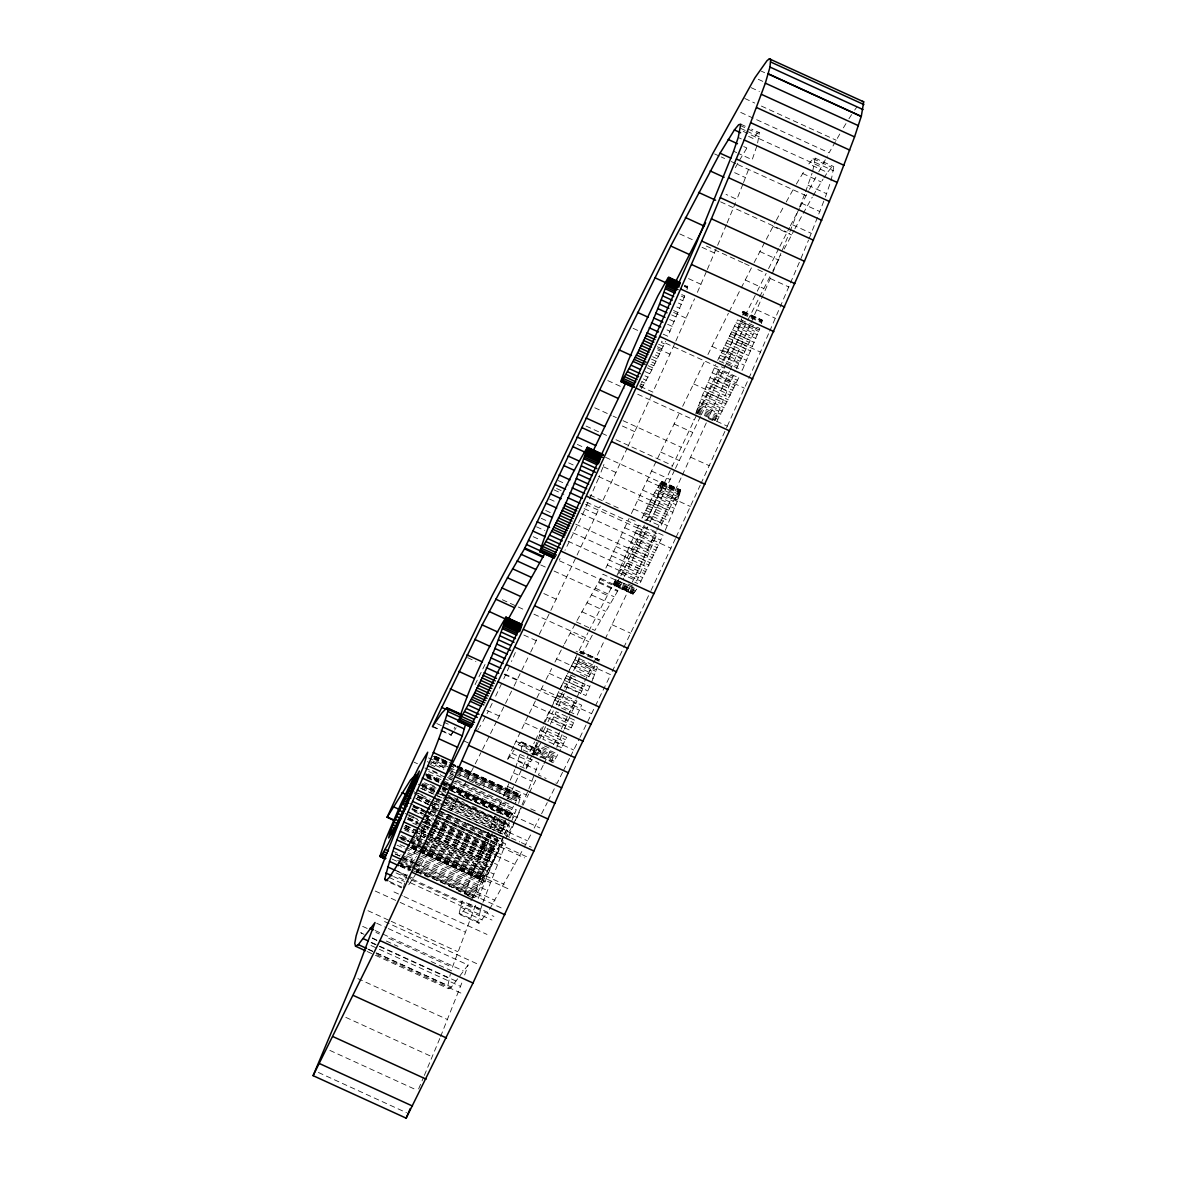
<?xml version="1.0" encoding="UTF-8"?>
<svg xmlns="http://www.w3.org/2000/svg" width="1177" height="1177" viewBox="0 0 1177 1177"><rect width="100%" height="100%" fill="white"/><g stroke="black" fill="none" stroke-linecap="round" stroke-linejoin="round"><path stroke-width="0.75" stroke-dasharray="5 3.75" d="M757.635 142.961L759.356 132.663L751.603 129.132M812.66 171.504L815.175 158.159L813.072 158.748L808.834 163.912L827.446 172.416L831.668 167.252L833.787 166.663L831.271 179.993L825.415 196.986M515.482 767.919L521.543 749.219L521.911 742.04L519.734 742.952L516.232 747.071M521.911 742.04L540.508 750.543L540.155 757.708M503.844 836.391L489.382 867.434L481.673 880.47L486.057 867.258L498.857 838.362L432.386 808.011M532.74 754.707L536.741 742.378M614.232 585.69L617.999 580.791L636.595 589.294L632.843 594.179L614.232 585.69L615.968 578.422M615.556 579.628L634.168 588.132L632.843 594.179M403.358 887.811L410.185 863.55L430.561 811.365M459.192 913.308L462.031 900.861L480.643 909.365L477.803 921.797L478.98 923.239L487.69 912.322L469.079 903.833L460.369 914.735L459.192 913.308L477.803 921.797M388.336 928.579L468.093 964.993L451.38 987.135L448.569 988.695L447.819 985.767L450.335 974.07M442.361 786.824L511.23 818.103L512.422 813.484L445.818 783.014M518.689 803.361L520.749 794.696L515.085 803.229M580.438 653.309L580.423 651.219L599.27 660.253M686.985 289.66L687.677 286.011L685.485 288.1M647.35 520.263L658.679 492.913L661.857 481.261L654.603 492.692L640.979 520.131M665.27 530.356L677.29 501.402L680.468 489.75L673.215 501.181L660.783 526.104L642.171 517.615M742.819 315.156L743.275 311.316L741.304 313.597L761.666 322.778M761.431 323.646L762.122 320.012L759.915 322.086M432.724 809.011L497.518 838.612L481.658 874.467L473.125 897.713L458.177 890.886M551.586 761.99L554.161 754.045L535.55 745.556M695.813 413.613L702.492 395.178L715.793 364.487M640.17 387.38L641.156 384.188M714.895 420.38L735.154 371.314M528.856 788.914L538.801 762.946L520.19 754.457M480.643 909.365L482.423 903.862M756.84 146.007L752.191 159.734L738.244 153.363M805.583 191.733L812.086 173.21M475.493 905.201L452.365 967.347L385.909 936.995M440.61 1036.51L462.414 981.515M464.68 974.909L468.093 964.993M464.371 893.784L496.091 813.557M482.967 902.288L505.624 843.835L487.013 835.332M591.516 682.322L593.12 678.379L574.508 669.875L579.261 657.252M741.201 319.967L759.812 328.471L742.275 370.269L723.664 361.766L741.657 318.658M641.568 382.981L642.068 381.583M603.404 465.915L603.963 464.415M663.195 334.15L667.845 336.269L685.382 294.471M593.12 678.379L597.416 667.065L577.716 657.943M743.511 182.626L749.146 167.855M789.929 231.56L804.98 193.352M809.232 238.387L824.797 198.604M616.969 575.612L638.625 525.177L657.222 533.681L636.786 580.938L618.175 572.434M602.859 467.416L599.049 477.053M478.23 898.448L503.697 836.038M504.359 834.361L508.332 824.283L448.511 796.961M742.834 184.303L736.876 199.34L726.018 194.382M432.003 800.036L505.11 833.434L509.406 823.003L494.458 816.161M511.495 821.502L516.291 809.702L453.16 780.866M503.432 796.27L514.82 769.567M538.124 738.862L543.141 726.665L566.608 737.39L559.649 751.132M556.721 747.366L563.68 730.652M727.165 222.894L735.493 202.709M782.308 250.068L789.237 233.252M800.919 258.572L808.54 240.064M424.338 1075.41L439.918 1038.202M598.505 478.362L581.791 516.306L564.989 550.292M563.062 696.681L581.673 705.185L577.142 715.189L558.531 706.686L572.905 673.818M508.979 835.744L514.702 822.061M567.314 687.044L585.911 695.548L590.942 683.719M515.335 652.529L511.48 661.548M707.333 269.474L726.474 224.572M501.373 801.11L496.723 812.071L499.828 813.484M515.335 820.56L520.646 808.04M418.629 1088.931L423.632 1077.102M751.103 322.675L771.7 275.153M772.406 273.476L780.895 253.408M769.699 331.178L799.507 261.912M522.044 804.774L528.193 790.429M697.387 292.352L706.627 271.107M465.68 817.073L505.551 835.287L509.626 825.93L444.818 796.329M545.069 722.163L550.689 709.348M564.357 729.093L570.036 716.204M675.833 341.08L694.562 298.796M730.211 369.858L750.396 324.293M748.807 378.347L768.993 332.782M509.406 666.3L502.697 681.189M640.45 386.483L652.852 392.147L675.112 342.713M700.948 483.644L727.298 426.148L708.686 417.644L729.475 371.491M727.298 426.148L748.086 379.994M620.809 575.788L644.481 526.737L663.092 535.241L639.42 584.292L634.771 582.159M430.296 837.009L480.142 859.769L505.551 803.95L447.392 777.394M551.424 707.715L558.369 692.591L576.98 701.095L572.302 711.202L553.69 702.698M416.643 870.98L474.802 897.536L487.219 874.643L503.388 840.172L438.594 810.57M628.018 446.377L652.102 393.795M682.336 475.14L706.435 422.587M717.705 360.294L737.611 319.85L756.222 328.339L757.62 325.838M736.316 368.784L756.222 328.339M501.534 683.719L494.443 698.726M641.48 388.675L651.823 369.946L665.549 341.301M603.242 499.784L627.267 448.01M698.27 412.73L720.206 369.328L738.818 377.832M656.825 530.091L681.586 476.773M716.881 421.219L739.98 375.301M676.172 536.992L700.197 485.277M605.861 568.108L629.136 518.351M507.831 799.036L514.702 784.309M515.467 782.676L522.323 767.948M523.088 766.315L528.429 754.869M576.289 621.897L594.9 630.401L617.528 591.31L623.751 578.142M624.472 576.612L647.747 526.84M441.713 730.961L451.012 735.213L454.793 727.121M550.836 610.377L600.241 506.198M513.658 746.159L506.846 760.71L514.158 749.999M514.408 744.541L528.576 714.895M526.207 767.581L531.504 756.267M532.254 754.648L538.934 740.568M632.358 582.071L656.075 531.695M650.969 590.574L675.421 538.595M551.439 721.81L556.191 711.747L574.803 720.25L570.051 730.314L551.439 721.81L550.277 724.223M618.749 573.876L644.319 525.104M631.358 513.628L656.075 461.531M696.578 415.143L646.335 520.808L641.347 518.527M499.887 833.566L505.727 821.428M649.969 522.132L674.686 470.035M605.125 639.067L630.798 585.352M623.736 647.571L649.41 593.855M657.59 458.368L679.541 412.73M577.083 620.456L603.007 574.258L621.618 582.762M529.988 751.603L534.652 741.834M535.432 740.215L542.435 725.562M543.215 723.929L550.218 709.275M553.337 702.772L558.884 691.37M539.669 739.038L547.187 723.399M675.436 468.446L700.492 416.423M560.752 687.559L567.549 673.582M566.475 675.76L585.087 684.264L580.541 693.577L561.929 685.088M530.68 652.087L538.536 635.918M539.301 634.315L550.056 611.981M593.591 663.004L604.345 640.671M612.202 671.508L622.957 649.16M697.358 413.51L719.5 367.768L661.342 341.212M475.067 684.631L485.557 663.357M529.356 713.306L536.182 699.359M682.66 406.315L704.743 361.045M547.967 721.81L553.308 710.864M701.257 414.804L747.027 321.762M501.888 832.021L506.493 822.826L441.699 793.224M514.099 686.029L529.885 653.706M568.359 714.674L576.215 698.697M576.995 697.078L592.046 666.197M579.967 737.39L610.657 674.701L578.348 659.87M492.177 703.405L487.028 713.674M707.936 354.527L728.416 313.259M722.707 361.221L742.761 320.365M561.458 747.66L542.847 739.171L549.1 726.636M497.694 719.206L504.742 704.964M505.522 703.39L513.319 687.603M536.933 697.858L545.275 681.115M559.693 689.751L587.941 632.785M556.28 704.861L563.886 689.604M553.528 744.703L567.579 716.263M570.536 756.384L579.187 738.965M745.173 315.48L756.473 292.808M757.282 291.19L766.153 273.388M482.555 749.455L489.735 735.125M490.529 733.536L496.9 720.795M543.171 765.388L538.389 774.952L546.143 778.483M543.965 763.799L550.336 751.073M562.577 772.303L557.001 783.441L553.896 782.028M563.371 770.714L569.742 757.973M729.196 311.684L740.392 289.498M741.201 287.924L753.324 264.163M546.054 679.556L551.66 668.536M747.807 320.188L771.935 272.667M564.666 688.059L572.743 672.214M507.875 817.073L513.51 806.127M768.566 268.636L779.012 248.053M779.821 246.464L789.532 227.455M467.137 779.792L474.449 765.418M475.258 763.814L480.937 752.647M522.956 805.289L528.65 794.107M529.459 792.518L535.947 779.733M541.567 813.793L547.261 802.611M548.07 801.007L554.558 788.237M754.133 262.589L775.481 221.806M554.955 662.121L563.606 645.482M772.745 271.078L780.91 255.306M573.567 670.61L579.878 658.458M588.78 631.166L616.159 578.628M569.565 669.581L576.171 657.237M588.809 676.863L594.782 665.741M451.453 809.997L458.883 795.711M459.707 794.122L466.313 781.381M505.61 838.642L512.245 825.974M513.069 824.386L521.308 808.467M524.221 847.131L530.856 834.478M534.152 828.108L539.095 818.559M790.356 225.866L799.418 208.388M800.242 206.799L808.57 190.909M784.191 249.024L794.092 230.295M416.908 872.348L450.614 811.571M470.903 900.832L504.771 840.216M489.514 909.335L523.382 848.705M564.43 643.951L575.406 623.501M592.281 635.212L582.218 653.985L576.009 651.161M485.218 717.131L482.07 722.943M809.408 189.32L817.897 173.416M818.751 171.827L827.372 155.967M533.711 755.046L541.037 742.628M776.305 220.261L784.588 204.901M794.916 228.765L802.361 214.935M532.975 753.501L553.072 762.549L558.001 754.222L539.39 745.732M735.36 167.59L738.67 161.69M786.236 201.958L793.666 188.658M803.2 213.405L812.277 197.162M839.775 134.031L829.108 152.789L739.391 111.815M508.626 818.854L512.422 813.484M617.999 580.791L619.323 578.495M480.142 859.769L495.09 835.126M739.568 160.16L748.572 145.242M796.299 184.142L804.391 170.739M813.101 195.691L823.003 179.228M843.379 127.866L846.145 123.305M479.598 727.106L480.746 725.238M408.772 884.736L415.996 873.849M451.012 735.213L453.851 731.344M526.031 768.964L532.033 759.592M454.616 730.152L456.117 727.798M848.926 118.789L852.707 112.889M823.9 177.874L827.446 172.416M497.886 830.947L505.61 820.443M854.708 110.049L856.709 107.21M559.296 559.605L560.061 558.619M477.877 729.549L478.642 728.548M759.356 132.663L757.238 133.251L753.015 138.415L745.262 134.869M597.931 660.768L599.27 659.9L580.658 652.102M536.727 753.177L540.508 750.543M761.328 71.164L764.653 72.68M758.253 79.286L763.24 81.566M751.088 87.642L759.386 91.438M744.791 98.485L754.751 103.046M761.401 106.077L836.17 140.225M740.745 124.174L745.394 126.292M815.175 158.159L833.787 166.663M740.186 125.468L746.38 128.293M747.939 128.999L757.238 133.251M813.072 158.748L831.668 167.252M740.642 128.367L745.291 130.485M746.851 131.191L759.253 136.856M815.072 162.352L833.684 170.856M743.202 131.383L821.296 167.06M738.229 137.503L741.333 138.915M743.687 146.551L746.792 147.964M802.611 173.46L821.222 181.964M733.58 151.23L736.684 152.642M808.025 185.23L826.637 193.734M714.63 153.952L719.618 156.217M721.28 156.982L724.605 158.498M731.255 161.529L736.228 163.809M737.891 164.574L806.024 195.676M734.639 172.666L745.497 177.624M801.316 203.121L819.928 211.61M792.695 224.836L811.306 233.34M720.589 201.855L787.045 232.207M772.995 226.411L791.606 234.914M759.827 251.51L778.438 259.999M679.762 233.929L693.047 239.99M706.347 246.067L742.893 262.765M744.555 263.516L749.543 265.796M757.841 269.592L764.491 272.623M702.051 247.332L714.454 252.996M770.273 278.493L788.884 286.997M745.188 279.994L763.799 288.497M688.53 278.625L700.933 284.29M756.767 309.786L775.363 318.29M743.275 311.316L762.122 320.012M743.511 311.861L762.122 320.35M742.834 311.611L761.431 320.1M684.587 285.29L687.692 286.702M743.511 312.199L762.122 320.703M684.47 285.893L687.574 287.306M742.172 312.376L762.005 321.306M684.352 286.497L687.456 287.924M743.29 313.42L761.902 321.909M681.718 294.559L684.823 295.971M740.657 321.468L759.268 329.972M681.174 296.06L684.278 297.472M740.098 322.969L758.709 331.473M736.037 322.748L754.634 331.252M679.894 299.399L682.984 300.812M738.818 326.309L757.429 334.812M734.301 326.029L752.912 334.533M678.438 303.063L681.542 304.475M737.361 329.972L755.972 338.476M732.418 329.692L751.029 338.182M731.403 331.693L750.014 340.182M676.834 307.006L679.938 308.433M735.757 333.93L754.369 342.419M730.402 333.694L748.999 342.198M729.313 335.872L747.925 344.361M673.538 310.507L678.187 312.626M734.007 338.123L752.618 346.626M673.656 312.464L686.073 318.128M741.893 343.625L760.504 352.129M728.239 338.034L746.851 346.538M671.655 314.921L676.319 317.04M732.138 342.536L750.749 351.04M727.106 340.374L745.718 348.878M725.974 342.713L744.585 351.217M669.684 319.526L674.333 321.659M730.152 347.156L748.763 355.645M724.782 345.185L743.393 353.688M723.59 347.671L742.201 356.16M667.594 324.293L672.244 326.412M728.077 351.908L746.689 360.412M722.413 350.187L741.01 358.691M711.938 346.376L730.549 354.865M721.221 352.703L739.833 361.207M666.976 329.884L670.081 331.296M725.915 356.793L744.511 365.297M720.044 355.233L738.656 363.737M718.867 357.764L737.479 366.268M719.25 361.001L734.757 368.077M721.369 366.797L724.473 368.224M633.094 328.309L641.406 332.105M661.283 342.419L664.372 343.831M714.277 367.827L732.888 376.316M658.561 344.243L663.21 346.362M719.029 371.858L737.641 380.362M657.369 346.759L662.018 348.892M717.852 374.389L736.464 382.893M712.07 372.756L730.682 381.26M657.59 348.524L669.993 354.189M725.826 379.685L744.438 388.189M657.737 349.996L660.841 351.423M716.661 376.92L735.272 385.409M656.545 352.511L659.65 353.924M715.469 379.421L734.08 387.924M709.952 377.582L728.548 386.085M655.354 355.013L658.458 356.425M714.277 381.922L732.888 390.426M652.632 356.719L657.296 358.838M713.115 384.335L731.726 392.838M707.907 382.275L726.518 390.764M651.47 359.132L656.119 361.265M711.953 386.762L730.564 395.251M651.911 362.104L655.015 363.516M705.979 386.792L729.46 397.517M650.807 364.355L653.912 365.767M693.547 383.864L728.342 399.768M704.17 391.102L722.781 399.591M648.218 365.738L652.867 367.857M708.686 393.353L727.298 401.857M647.173 367.827L651.823 369.946M707.657 395.443L726.253 403.946M702.492 395.178L721.104 403.682M645.217 371.652L649.866 373.786M705.7 399.283L724.311 407.786M700.962 398.988L719.574 407.477M644.967 375.846L648.056 377.258M703.89 402.755L722.501 411.244M699.594 402.49L718.205 410.994M643.304 378.935L646.408 380.348M702.228 405.844L720.839 414.348M698.402 405.668L716.999 414.172M641.803 381.642L644.908 383.055M697.887 407.08L719.353 417.055M697.387 408.478L715.999 416.982M640.479 383.937L643.584 385.35M696.99 409.684L718.029 419.35M696.578 410.891L715.189 419.395M639.346 385.821L642.436 387.233M696.284 411.891L715.322 420.513M695.99 412.877L700.639 415.01M708.392 418.541L713.056 420.675M607.803 380.583L624.413 388.175M637.713 394.251L694.209 420.042M674.097 423.955L692.709 432.459M594.782 407.772L611.393 415.363M613.055 416.114L616.38 417.629M623.03 420.675L681.174 447.231M622.398 426.03L634.8 431.694M690.634 457.191L709.245 465.695M660.606 452.027L679.217 460.531M586.058 426.059L607.656 435.931M615.968 439.727L672.464 465.518M651.543 471.035L670.154 479.525M661.857 481.261L680.703 489.941M661.4 481.555L680.703 490.294M662.092 482.143L680.703 490.647M661.974 482.747L680.586 491.25M660.738 482.305L679.35 490.809M577.348 444.435L583.983 447.466M605.581 457.338L663.74 483.894M661.871 483.35L680.468 491.854M661.636 484.218L680.232 492.722M659.885 483.526L678.496 492.03M661.4 485.086L679.997 493.59M658.826 485.189L679.659 494.693M647.026 480.525L665.638 489.029M660.694 487.293L679.306 495.797M657.59 487.278L678.849 497.106M659.782 489.912L678.393 498.415M656.192 489.794L674.789 498.283M659.238 491.412L677.834 499.916M603.566 466.828L615.968 472.492M671.802 497.989L690.399 506.493M658.679 492.913L677.29 501.402M654.603 492.692L673.215 501.181M657.399 496.253L676.01 504.756M642.524 490L661.136 498.504M652.882 495.973L671.478 504.477M655.942 499.916L674.553 508.42M650.999 499.622L669.61 508.126M568.623 462.87L573.611 465.15M598.534 476.523L655.03 502.329M649.984 501.637L668.595 510.127M654.338 503.874L672.95 512.363M648.968 503.638L667.58 512.127M638.037 499.475L656.648 507.964M647.894 505.801L671.199 516.571M646.82 507.978L665.432 516.482M645.687 510.318L669.33 520.984M644.555 512.657L663.151 521.161M633.579 508.92L652.19 517.424M648.733 517.086L667.344 525.589M643.363 515.129L661.974 523.633M558.266 480.584L568.241 485.145M589.839 495.002L621.412 509.42M630.695 519.057L636.889 521.882M556.574 488.499L561.561 490.78M586.484 502.167L642.98 527.958M637.448 527.708L656.045 536.197M553.926 489.838L563.901 494.399M585.499 504.256L641.995 530.062M642.245 531.71L660.856 540.214M636.286 530.224L654.898 538.728M584.086 508.567L596.504 514.231M652.323 539.728L670.934 548.217M624.722 527.752L643.319 536.241M635.124 532.754L653.735 541.258M639.95 536.741L658.561 545.245M638.787 539.272L657.399 547.776M549.6 499.092L556.235 502.138M581.158 513.51L637.654 539.316M632.858 537.757L651.47 546.26M637.61 541.803L656.222 550.306M636.433 544.333L655.045 552.822M620.323 537.124L638.934 545.613M630.651 542.7L649.263 551.189M635.242 546.849L653.853 555.353M634.05 549.365L652.661 557.854M628.518 547.526L647.129 556.015M545.716 510.48L552.366 513.525M575.627 524.148L632.123 549.939M632.858 551.866L651.47 560.37M615.954 546.466L634.565 554.955M631.696 554.279L650.307 562.783M626.488 552.204L645.099 560.708M630.534 556.692L649.145 565.195M541.258 518.321L547.908 521.352M572.831 532.74L627.665 557.78M624.56 556.721L648.027 567.446M628.312 561.208L646.923 569.712M611.599 555.765L641.362 569.536M627.267 563.297L645.879 571.801M626.223 565.387L644.834 573.89M621.073 565.122L639.685 573.611M536.521 526.825L544.833 530.606M568.094 541.243L622.927 566.284M624.281 569.227L642.892 577.716M619.543 568.932L638.155 577.421M607.288 565.034L625.899 573.537M622.471 572.699L641.082 581.188M533.181 536.697L539.816 539.728M628.371 584.086L633.02 586.22M615.159 580.835L633.77 589.339M616.851 582.674L635.462 591.163M614.865 581.835L633.476 590.324M614.571 582.821L633.182 591.325M615.895 584.116L634.506 592.605M614.394 583.557L633.005 592.06M614.217 584.292L632.829 592.796M600.961 578.54L633.741 593.605M614.159 584.763L632.77 593.267M614.114 585.249L633.182 594.135M559.502 560.811L612.673 585.087M599.299 582.012L617.91 590.516M598.916 582.806L617.528 591.31M595.533 588.265L614.144 596.768M540.743 564.96L545.731 567.24M554.043 571.036L607.214 595.327M591.545 594.929L610.157 603.433M586.999 602.771L605.611 611.275M543.803 593.546L556.221 599.211M612.04 624.707L630.651 633.211M581.894 611.76L600.505 620.264M502.344 599.74L525.604 610.363M533.917 614.159L585.425 637.684M570.183 633.152L588.794 641.642M580.423 651.219L599.034 659.708M580.658 651.411L599.27 659.9M579.319 652.264L599.167 661.209M523.824 635.036L536.226 640.7M574.759 659.738L593.37 668.242M577.804 661.371L596.415 669.86M577.245 662.872L595.856 671.361M573.184 662.651L591.796 671.14M575.965 666.211L594.576 674.715M556.603 658.899L575.215 667.403M571.448 665.932L590.06 674.421M580.423 674.539L585.072 676.657M570.654 675.01L575.303 677.128M571.169 678.026L589.765 686.515M565.401 677.937L583.998 686.441M569.285 682.439L587.897 690.943M549.188 673.362L582.865 688.766M563.121 682.601L581.732 691.105M557.192 695.121L575.803 703.625M541.376 688.854L559.987 697.358M504.801 674.038L517.218 679.703M573.037 705.2L591.648 713.703M556.015 697.652L574.626 706.156M467.607 657.663L475.92 661.459M504.168 674.362L555.662 697.887M560.826 701.654L579.437 710.158M554.853 700.183L573.464 708.672M555 714.277L573.611 722.781M533.21 705.361L567.829 721.148M553.823 716.808L572.434 725.297M552.631 719.309L571.242 727.813M547.099 717.47L565.71 725.974M546.893 731.152L565.504 739.656M524.721 722.855L543.333 731.344M541.332 730.991L564.46 741.745M544.804 735.331L563.415 743.835M486.881 710.349L499.283 716.028M555.117 741.525L573.729 750.014M539.654 735.066L558.251 743.555M544.495 745.924L549.159 748.042M535.049 746.954L556.5 756.929M521.014 742.025L539.625 750.514M534.549 748.366L553.161 756.87M522.338 743.158L540.949 751.647M515.923 741.304L555.176 759.224M522.235 745.497L552.351 759.283M518.115 744.673L554.029 761.107M533.152 752.765L551.763 761.254M523.103 749.926L533.946 754.884M443.714 722.134L448.363 724.252M511.951 753.295L530.562 761.799M436.799 723.546L441.449 725.679M509.685 756.84L528.296 765.33M518.115 761.357L536.727 769.846M432.974 726.474L439.183 729.299M440.728 730.02L451.585 734.978M519.822 766.139L524.471 768.257M432.4 726.709L440.154 730.255M463.959 740.951L468.608 743.07M513.51 772.848L532.122 781.351M507.625 786.457L526.237 794.961M457.853 766.065L520.984 794.887M441.243 758.812L449.54 762.608M451.203 763.373L456.19 765.653M457.853 766.404L520.984 795.24M435.564 756.296L440.551 758.562M457.162 766.153L520.308 794.99M434.593 756.134L449.555 762.961M451.203 763.711L456.19 765.992M457.853 766.757L520.999 795.593M434.475 756.737L449.437 763.564M451.1 764.329L456.073 766.595M457.735 767.36L520.881 796.196M433.239 756.296L448.202 763.123M454.852 766.168L519.645 795.755M434.372 757.341L447.657 763.417M457.632 767.963L520.764 796.8M434.122 758.209L447.422 764.285M449.084 765.035L455.734 768.066M520.528 797.668L457.397 768.831L518.777 796.976M434.048 758.282L447.334 764.344M448.996 765.109L455.646 768.14M433.886 759.077L447.186 765.153M457.147 769.699L520.293 798.536M428.56 757.9L447.951 766.771M449.614 767.522L454.587 769.802M456.249 770.567L519.94 799.639M433.195 761.284L446.48 767.345M448.143 768.11L454.793 771.141M456.455 771.906L519.587 800.743M431.753 762.034L445.053 768.095M451.688 771.126L516.497 800.728M431.076 761.828L446.024 768.655M447.687 769.42L454.337 772.45M455.999 773.215L519.131 802.052M427.295 761.622L443.92 769.214M448.525 771.288L453.881 773.76M455.543 774.525L460.531 776.791M468.843 780.586L473.816 782.867M475.479 783.632L483.791 787.413M507.052 798.05L512.039 800.316M530.709 808.834L535.373 810.953M430.341 764.535L435.328 766.801M450.291 773.642L453.616 775.157M450.011 773.745L453.336 775.26M449.452 775.246L452.777 776.761M448.717 776.54L511.848 805.377M414.157 762.21L417.482 763.726M432.445 770.552L440.742 774.348M424.912 767.963L451.497 780.101M428.708 771.479L441.993 777.541M443.655 778.306L450.305 781.337M451.968 782.102L511.774 809.408M428.443 773.907L448.378 783.014M450.041 783.764L514.835 813.366M425.868 773.907L439.168 779.968M426.015 774.025L439.315 780.322M445.965 783.132L512.422 813.704M426.03 774.466L440.536 780.925M442.199 781.675L512.422 813.925M426.824 775.128L440.11 781.19M441.772 781.955L448.422 784.985M450.085 785.75L509.891 813.072M425.956 774.863L440.11 781.41M441.772 782.161L512.348 814.322M425.883 775.246L439.168 781.322M445.818 784.353L512.275 814.705M426.265 776.129L447.863 785.986M449.526 786.751L539.846 827.887M427.236 777.129L438.859 782.44M440.522 783.205L447.172 786.236M448.834 787.001L511.966 815.838M426.839 777.85L431.988 780.116M443.626 785.442L447.407 787.001M448.437 787.707L513.231 817.309M448.378 788.428L511.524 817.265M443.067 786.883L507.875 816.485M443.082 787.487L448.054 789.752M459.692 795.063L494.575 810.997M442.817 787.825L447.804 790.105M462.752 796.932L471.065 800.728M442.169 788.502L445.48 790.017M442.464 788.781L445.789 790.297M430.076 784.323L435.063 786.604M442.111 789.738L445.436 791.268M424.529 782.779L436.167 788.09M442.817 791.121L446.142 792.636M422.646 783.485L436.299 789.605M437.594 790.311L444.612 793.401M445.906 794.107L464.179 802.449M472.492 806.245L477.479 808.525M421.763 784.117L435.049 790.194M421.925 784.824L435.225 790.9M441.861 793.931L446.848 796.211M422.057 785.427L435.343 791.503M441.993 794.534L446.98 796.814M448.643 797.579L503.476 822.62M422.072 785.883L433.71 791.194M440.36 794.225L443.67 795.755M445.333 796.505L508.479 825.342M418.232 784.191L434.799 791.886M436.461 792.651L443.111 795.681M422.219 787.222L433.857 792.533M443.817 797.079L505.301 825.165M421.572 788.502L507.449 827.887M420.38 788.149L433.666 794.225M435.328 794.975L503.447 826.092M447.51 801.92L504.006 827.725M437.859 798.653L441.169 800.169M442.832 800.934L507.64 830.535M436.535 798.712L506.316 830.579M491.706 824.003L510.318 832.507M434.504 798.359L440.713 801.184M442.258 801.89L453.116 806.848M508.95 832.345L527.546 840.849M436.167 800.154L439.492 801.669M446.127 804.715L502.623 830.506M417.997 793.107L422.984 795.387M436.284 801.449L439.595 802.964M441.257 803.729L501.078 831.05M413.73 791.694L430.444 799.389M414.172 793.548L429.119 800.389M435.77 803.42L439.095 804.936M440.757 805.701L454.042 811.762M418.085 795.578L429.708 800.89M431.37 801.655L438.021 804.685M446.598 808.481L458.221 813.807M459.883 814.558L483.144 825.18M484.806 825.945L496.444 831.256M498.106 832.007L509.729 837.318M511.392 838.083L519.704 841.879M521.367 842.629L531.327 847.19M418.468 796.388L438.418 805.495M417.438 796.932L429.075 802.243M430.723 803.008L439.036 806.804M417.305 797.182L428.943 802.508M430.605 803.258L438.918 807.054M415.628 798.138L428.914 804.215M430.576 804.965L438.889 808.761M416.54 798.8L428.178 804.112M429.84 804.862L438.138 808.658M416.996 799.463L438.594 809.32M432.709 807.584L437.697 809.864M439.359 810.629L460.957 820.487M467.607 823.532L502.491 839.466M431.944 807.54L436.932 809.82M431.621 809.629L436.608 811.909M438.271 812.66L498.092 839.981M431.326 810.732L436.299 812.998M437.962 813.763L501.108 842.6M430.87 811.247L497.327 841.599M409.773 803.405L424.72 810.232M426.383 810.997L527.016 856.915M413.495 805.289L425.132 810.6M426.795 811.35L435.093 815.146M436.755 815.911L496.576 843.232M414.069 806.319L427.369 812.395M429.031 813.145L437.329 816.941M438.992 817.706L488.838 840.466M413.274 806.319L423.735 811.041M425.397 811.792L433.71 815.587M434.872 816.191L499.666 845.777M412.759 806.892L524.589 857.901M412.024 808.511L423.646 813.822M425.309 814.587L433.622 818.383M435.284 819.133L495.09 846.454M412.612 809.011L422.587 813.557M424.235 814.322L432.547 818.118M439.198 821.149L494.031 846.189M411.803 809.541L421.778 814.101M423.44 814.852L431.738 818.648M433.401 819.413L498.209 849M414.113 811.483L422.425 815.264M424.088 816.029L432.4 819.825M434.063 820.59L498.857 850.177M426 818L432.65 821.031M434.313 821.796L497.459 850.633M426.309 818.515L497.753 851.133M427.177 819.31L432.165 821.59M433.827 822.34L493.634 849.662M424.573 819.324L497.68 852.707M482.629 846.028L501.24 854.531M425.294 820.84L430.282 823.12M431.944 823.885L491.751 851.192M425.015 821.178L486.484 849.25M424.5 821.237L431.15 824.268M432.812 825.033L495.944 853.869M409.155 814.881L414.142 817.162M425.765 822.473L430.753 824.753M432.415 825.504L492.221 852.825M405.138 813.498L420.086 820.325M421.749 821.09L496.517 855.238M421.999 821.929L429.752 825.474M435.961 828.314L440.61 830.432M496.444 855.929L515.04 864.433M408.787 816.029L418.762 820.575M425.397 823.606L430.385 825.886M432.047 826.651L495.193 855.488M408.022 817.647L417.982 822.208M419.645 822.958L429.62 827.519M431.282 828.27L494.414 857.106M408.934 818.295L417.247 822.09M423.882 825.136L428.869 827.402M430.532 828.167L495.326 857.768M407.786 817.986L417.747 822.546M424.397 825.577L429.384 827.858M431.047 828.608L490.853 855.929M408.139 818.942L428.075 828.049M434.725 831.094L489.558 856.135M407.242 819.266L417.217 823.826M418.88 824.577L428.84 829.138M430.502 829.888L493.649 858.724M412.73 823.106L417.717 825.386M419.38 826.136L427.692 829.932M429.355 830.697L494.149 860.284M421.44 827.666L428.09 830.697M429.752 831.462L492.883 860.299M421.425 827.828L428.075 830.874M429.737 831.624L489.544 858.945M420.689 829.226L427.339 832.271M428.987 833.022L492.133 861.858M478.583 856.062L497.194 864.565M421.513 830.168L426.501 832.433M428.163 833.198L492.957 862.8M420.969 830.609L425.956 832.875M427.619 833.64L487.425 860.961M419.983 830.668L426.824 833.787M428.281 834.464L491.427 863.3M405.727 825.401L417.349 830.712M419.012 831.477L428.987 836.023M430.65 836.788L480.496 859.548M405.374 825.621L428.634 836.244M405.359 825.842L425.912 835.155M426.971 835.699L491.765 865.301M404.064 826.695L414.039 831.242M415.702 832.007L487.146 864.639M405.3 827.387L413.613 831.183M415.275 831.948L425.25 836.494M426.913 837.259L490.044 866.095M404.197 828.255L490.603 867.714M403.976 828.461L489.382 867.434M404.653 830.079L409.625 832.345M416.275 835.39L422.926 838.421M429.576 841.452L486.057 867.258M413.009 835.229L422.97 839.775M424.632 840.54L489.441 870.127M416.687 837.259L423.323 840.29M424.985 841.04L488.131 869.877M416.952 838.583L423.602 841.629M425.265 842.379L485.086 869.7M415.967 838.495L419.071 839.922M474.89 865.419L493.501 873.908M416.879 839.76L421.984 842.085M423.529 842.791L488.323 872.378M417.188 840.231L422.175 842.511M423.823 843.276L486.969 872.113M411.097 838.554L484.203 871.951M401.166 835.39L409.478 839.186M410.788 839.731L421.101 844.497M422.764 845.263L487.219 874.643M402.019 836.803L408.669 839.834M410.332 840.584L420.307 845.145M421.954 845.91L483.438 873.981M411.111 841.835L420.424 846.086M421.969 846.793L429.723 850.338M485.557 875.835L504.168 884.339M400.033 836.935L408.507 840.922L400.239 837.288M410.008 841.496L420.145 846.234M421.631 846.807L484.939 875.835M410.214 841.835L420.174 846.395M421.837 847.146L481.658 874.467M399.783 837.274L486.175 876.733M399.709 837.833L408.022 841.629M409.684 842.394L482.791 875.776M401.019 839.378L406.109 841.658M412.641 844.689L419.395 847.72M421.057 848.485L484.085 877.306M415.452 846.454L422.102 849.485M423.764 850.25L508.493 888.944M412.024 845.424L419.13 848.499M420.336 849.22L485.13 878.822M411.906 845.895L418.938 849.147M420.218 849.691L483.35 878.528M412.112 846.749L418.747 849.779M420.41 850.544L481.893 878.616M412.627 847.131L415.731 848.543M471.55 874.04L490.162 882.544M411.288 846.822L482.732 879.454M411.862 847.44L418.497 850.471M420.16 851.221L479.981 878.542M411.876 847.705L418.526 850.736M420.189 851.501L481.658 879.572M410.185 847.249L485.071 881.558M481.599 880.175L410.14 847.543L481.893 880.425M400.106 844.703L405.094 846.984M406.756 847.749L483.188 882.647M397.032 845.174L478.45 882.353M408.272 852.736L416.57 856.532M418.232 857.283L481.378 886.119M407.286 853.987L415.599 857.783M417.261 858.548L487.204 890.43M406.609 855.826L414.922 859.622M416.584 860.372L479.716 889.209M392.809 851.103L401.107 854.885M402.769 855.65L414.407 860.961M416.07 861.726L475.876 889.032M395.619 854.016L475.376 890.445M395.148 853.972L400.136 856.253M401.798 857.018L413.421 862.329M415.084 863.079L478.23 891.916M401.96 857.871L412.818 862.829M414.363 863.535L420.572 866.375M476.405 891.872L495.002 900.361M403.431 859.225L413.392 863.771M415.054 864.536L474.875 891.857M402.431 860.004L412.097 864.624M412.995 864.977L484.615 897.551M402.622 861.638L474.066 894.27M397.664 860.431L475.758 896.094M410.346 866.404L415.334 868.685M416.996 869.435L503.388 908.894M392.059 859.063L397.046 861.343M398.709 862.094L411.994 868.17M413.657 868.935L473.478 896.241M398.37 862.638L409.993 867.949M398.532 862.829L410.17 868.14M416.805 871.186L473.301 896.977M401.681 865.095L409.993 868.876M416.629 871.922L428.266 877.233M400.93 865.139L410.891 869.7M412.553 870.45L420.866 874.246M467.387 895.491L472.374 897.771M399.959 864.801L409.934 869.362M399.915 865.286L409.876 869.832M399.974 865.507L410.346 870.23M400.033 865.728L409.993 870.274M400.239 866.331L407.992 869.877M394.648 869.832L407.051 875.497M408.596 876.203L413.245 878.336M396.899 871.127L406.197 875.364M400.871 873.937L410.847 878.498M412.509 879.248L493.928 916.442M396.031 872.922L409.316 878.984M410.979 879.749L474.125 908.585M398.915 877.542L408.875 882.088M410.538 882.853L491.957 920.031M393.589 876.541L404.447 881.499M460.266 906.996L478.877 915.5M389.263 877.527L403.225 883.898M463.694 911.513L482.305 920.017M389.41 881.426L401.813 887.09M390.587 882.868L401.431 887.826M460.369 914.735L478.98 923.239M393.971 891.931L402.269 895.726M403.932 896.491L487.013 934.435M375.242 891.048L398.503 901.67M400.165 902.421L464.959 932.022M367.96 910.689L389.558 920.561M391.22 921.311L457.691 951.663M384.57 921.547L477.612 964.051M376.699 923.268L386.674 927.814M375.08 930.521L463.149 970.745M362.648 926.373L367.621 928.653M375.934 932.449L379.259 933.964M386.321 941.041L397.944 946.352M431.179 961.535L452.777 971.393M364.017 934.347L360.736 932.684L363.943 934.612M372.359 937.995L377.302 940.408M372.315 938.172L377.228 940.673M371.52 942.439L378.17 945.484M379.833 946.234L456.249 981.147M371.093 942.659L377.743 945.705M379.406 946.455L449.187 978.337M370.99 945.484L377.64 948.53M379.303 949.28L460.707 986.473M368.313 949.192L374.948 952.237M376.611 952.987L451.38 987.135M368.063 949.339L447.819 985.767M376.743 954.635L463.135 994.094M367.15 951.502L373.8 954.547M375.448 955.297L448.569 988.695M357.896 978.617L447.613 1019.591M345.817 1017.369L432.209 1056.828M329.854 1050.399L416.246 1089.858M318.408 1072.468L406.462 1112.677"/><path stroke-width="1.5" d="M447.804 711.496L447.893 709.157L446.583 708.024L441.802 713.085L432.4 726.709L482.158 624.899L507.464 577.775L524.486 548.806L599.667 389.955L670.758 246.008L720.059 153.187L734.404 129.926L738.626 124.762L740.745 124.174L738.229 137.503L733.58 151.23L695.842 244.492L634.256 383.658L577.892 505.727L517.615 632.211L448.525 771.288L401.96 857.871L389.263 877.527L385.924 880.749L384.747 879.307C398.665 821.016 431.341 768.861 447.804 711.496L460.207 717.161M379.965 856.179L385.409 839.863L400.974 803.7L418.732 766.918L427.707 752.206L423.249 767.198L405.815 807.687L388.322 843.629L381.745 855.046L379.965 856.179L384.953 858.445M505.992 617.219C494.84 653.103 478.112 689.516 458.368 721.633C469.917 685.5 486.366 649.719 505.992 617.219L521.499 624.296M553.749 558.06L539.787 551.689C551.351 515.555 567.785 479.775 587.426 447.26L603.154 454.543M632.064 386.703L621.221 381.745L621.206 380.362L628.062 361.177L642.112 328.824L657.987 295.692L667.727 278.375L668.845 277.316L679.923 282.465M769.361 58.85L863.683 101.825L861.358 116.023L854.561 136.885L837.215 182.45L804.45 261.294L729.402 430.782L653.926 593.591L574.906 757.65L533.872 851L472.992 983.03L406.153 1118.15L313.111 1075.66L379.95 940.541L440.831 808.496L481.864 715.145L560.885 551.086L659.767 336.445L711.408 218.804L744.173 139.96L765.344 83.17L769.993 67.074L770.626 59.321L769.361 58.85L767.036 60.645L754.928 77.77L712.968 153.187L626.444 325.279L544.613 496.826L492.383 595.179L435.387 712.365L387.101 817.279L393.736 820.31M539.787 551.689C559.531 519.557 576.259 483.144 587.426 447.26M621.221 381.745C640.95 349.628 657.693 313.2 668.845 277.316M437.756 794.034L462.281 735.86L465.724 723.723M768.198 73.945L861.24 116.435L768.243 73.798M389.749 833.287L388.631 837.965L393.927 829.608L405.153 806.51L415.437 782.852L419.38 770.994L409.581 788.016L394.089 822.134L389.749 833.287L393.074 834.802M313.111 1075.66L354.571 977.101L375.036 922.503L358.338 944.645L355.513 946.19L354.777 943.277L356.145 935.833L364.635 909.174L415.275 781.793L415.775 774.687L410.42 780.116L387.101 817.279M406.153 1118.15L410.229 1108.543M593.458 450.276L626.046 382.422M507.787 619.985L545.128 553.043M675.775 281.435L705.641 222.865M862.417 101.34L863.683 101.825M770.847 62.072L863.889 104.562M769.993 67.074L863.035 109.579M765.344 83.17L858.401 125.674M761.519 94.395L854.561 136.885M756.708 107.607L849.75 150.112M750.926 122.805L843.968 165.295M734.404 129.926L740.613 132.751M744.173 139.96L837.215 182.45M728.18 139.46L737.479 143.712M736.449 159.042L829.505 201.532M720.059 153.187L730.917 158.145M728.725 177.786L821.767 220.29M710.143 170.915L724.105 177.286M720.383 197.692L813.425 240.182M698.564 192.41L715.616 200.208M711.408 218.804L804.45 261.294M685.397 217.51L704.008 226.013M701.816 241.094L794.858 283.598M670.758 246.008L689.369 254.497M691.62 264.545L784.662 307.035M669.08 277.86L679.938 282.818M668.389 277.61L677.702 281.862M669.08 278.213L679.938 283.171M668.963 278.817L679.82 283.775M668.845 279.42L679.703 284.378M668.61 280.288L679.467 285.246M668.374 281.156L679.232 286.114M668.036 282.259L678.879 287.217M680.821 289.101L773.877 331.59M667.683 283.363L676.981 287.615M654.765 277.684L665.608 282.642M667.227 284.672L678.084 289.63M666.77 285.982L676.069 290.219M666.211 287.468L675.524 291.719M665.667 288.968L674.965 293.22M664.387 292.323L673.685 296.575M662.931 295.986L672.229 300.238M661.327 299.929L670.625 304.181M659.576 304.122L668.874 308.374M657.708 308.551L667.006 312.802M655.721 313.156L665.02 317.407M653.632 317.908L662.945 322.16M637.507 312.376L648.365 317.334M651.47 322.792L660.783 327.044M649.233 327.78L658.532 332.017M659.767 336.445L752.809 378.935M646.938 332.811L656.236 337.049M645.776 335.342L655.074 339.579M644.599 337.858L653.912 342.11M643.422 340.388L652.72 344.64M642.23 342.919L651.543 347.171M641.038 345.42L650.337 349.672M639.847 347.936L649.145 352.188M638.684 350.349L647.983 354.601M637.522 352.762L646.82 357.014M636.404 355.013L645.717 359.265M619.102 349.863L631.519 355.528M635.3 357.278L646.158 362.236M634.256 359.368L645.114 364.326M633.211 361.457L642.524 365.709M631.255 365.282L640.568 369.534M629.46 368.754L640.303 373.712M627.797 371.844L638.655 376.802M626.296 374.551L637.154 379.509M624.972 376.846L635.83 381.804M623.839 378.729L634.683 383.687M622.883 380.171L633.726 385.129M622.118 381.171L634.521 386.836M621.088 381.304L631.946 386.262M636.36 388.292L729.402 430.782M621.162 381.525L633.962 387.365M599.667 389.955L618.278 398.459M586.175 418.041L604.787 426.53M581.629 427.531L600.241 436.034M611.908 441.728L704.949 484.233M577.098 437.035L595.709 445.539M587.661 447.804L603.168 454.881M587.661 448.143L603.168 455.234M587.544 448.746L601.506 455.131M587.426 449.364L601.388 455.734M587.191 450.232L602.698 457.309M586.955 451.1L600.917 457.47M586.602 452.203L600.564 458.574M572.581 446.524L584.998 452.189M586.264 453.292L600.211 459.677M585.808 454.602L599.755 460.987M585.352 455.911L599.299 462.296M584.792 457.412L598.755 463.782M584.248 458.912L596.651 464.577M582.953 462.267L596.916 468.637M568.094 456.014L578.937 460.972M581.512 465.93L595.459 472.301M579.893 469.873L592.311 475.537M563.606 465.474L574.464 470.432M578.157 474.066L590.56 479.73M576.289 478.495L588.691 484.159M559.149 474.92L569.992 479.878M574.302 483.1L586.705 488.764M572.213 487.852L584.631 493.516M586.646 496.194L679.703 538.683M554.705 484.35L565.563 489.308M570.051 492.736L582.453 498.401M567.814 497.709L580.217 503.373M550.277 493.752L561.135 498.71M565.519 502.741L577.922 508.42M564.342 505.271L576.759 510.936M563.18 507.802L575.582 513.466M561.988 510.332L574.405 515.997M545.878 503.123L556.736 508.081M560.811 512.863L573.214 518.527M559.619 515.364L572.022 521.028M558.428 517.865L570.83 523.544M541.508 512.466L552.366 517.424M557.265 520.293L569.668 525.957M556.088 522.706L568.506 528.37M554.985 524.957L567.388 530.621M553.881 527.208L566.284 532.887M537.168 521.779L549.571 527.443M552.837 529.297L565.24 534.976M551.792 531.386L564.195 537.065M549.836 535.226L562.238 540.89M532.857 531.033L545.26 536.697M548.026 538.698L560.443 544.362M546.378 541.788L560.326 548.158M560.885 551.086L653.926 593.591M544.877 544.495L557.28 550.159M543.553 546.79L555.956 552.454M528.561 540.258L542.523 546.643M542.406 548.673L556.368 555.044M541.449 550.115L555.412 556.486M526.531 544.539L540.478 550.91M540.699 551.116L554.647 557.486M544.377 552.896L550.586 555.735M539.669 551.248L554.087 558.016M524.854 548.026L543.465 556.515M524.486 548.806L543.097 557.309M521.102 554.279L539.713 562.768M517.115 560.929L535.726 569.433M512.554 568.771L531.165 577.274M507.464 577.775L526.075 586.264M501.843 587.897L520.455 596.401M534.844 605.875L627.885 648.365M495.738 599.152L514.349 607.656M506.228 617.41L521.735 624.501M505.536 617.513L521.735 624.84M506.228 618.102L521.735 625.193M506.11 618.705L521.617 625.796M489.176 611.496L521.514 626.399M505.757 620.191L521.264 627.267M505.522 621.059L521.028 628.135M523.574 629.386L616.616 671.89M505.183 622.147L520.69 629.239M504.83 623.251L520.337 630.342M504.374 624.56L519.881 631.652M503.918 625.87L517.88 632.24M503.359 627.37L517.321 633.741M502.814 628.871L516.777 635.242M501.534 632.211L515.482 638.596M482.158 624.899L497.68 631.99M500.078 635.874L514.04 642.259M514.996 647.188L608.038 689.678M498.474 639.832L510.877 645.496M496.723 644.025L510.686 650.395M494.855 648.439L507.258 654.103M474.743 639.376L490.25 646.453M492.869 653.044L505.271 658.708M506.537 664.667L599.579 707.156M490.794 657.811L503.197 663.475M488.617 662.695L501.034 668.359M466.945 654.868L482.452 661.945M486.381 667.668L498.798 673.332M484.085 672.7L496.503 678.364M498.18 681.836L591.222 724.326M482.923 675.23L495.326 680.894M481.746 677.746L494.163 683.425M480.569 680.277L492.972 685.941M458.78 671.361L474.287 678.452M479.377 682.807L491.795 688.471M478.186 685.308L490.603 690.973M476.994 687.824L489.411 693.488M475.832 690.237L488.234 695.901M489.956 698.667L582.998 741.157M474.669 692.65L487.072 698.314M473.566 694.901L485.969 700.565M472.448 697.152L484.865 702.831M450.291 688.854L467.343 696.637M471.418 699.241L483.821 704.92M470.373 701.33L481.216 706.288M468.417 705.17L479.274 710.128M481.864 715.145L574.906 757.65M466.607 708.642L479.01 714.307M464.959 711.732L477.362 717.396M463.458 714.439L474.316 719.397M447.466 708.039L461.428 714.424M446.583 708.024L458.986 713.689M447.893 709.157L460.31 714.822M441.478 707.303L446.142 709.437M462.134 716.734L474.537 722.398M460.987 718.617L473.389 724.282M460.03 720.059L472.433 725.723M447.113 715.219L459.516 720.883M459.265 721.045L471.683 726.709M458.25 721.192L470.653 726.856M458.309 721.413L471.124 727.239M475.184 730.211L568.226 772.701M445.759 720.456L464.371 728.96M443.685 727.357L462.281 735.86M468.637 745.35L561.679 787.84M439.065 738.862L457.676 747.351M461.884 760.828L554.926 803.317M433.195 752.471L451.806 760.96M454.984 776.555L548.026 819.045M427.589 765.55L446.201 774.039M422.278 778.071L440.889 786.574M447.951 792.474L540.993 834.964M413.451 780.336L416.776 781.852M412.244 782.661L415.569 784.191M411.597 783.956L414.922 785.471M410.964 785.236L414.275 786.751M410.273 786.633L413.583 788.149M417.276 790.002L435.887 798.506M409.581 788.016L412.906 789.532M408.846 789.517L412.171 791.047M408.11 791.032L411.435 792.548M407.345 792.636L410.67 794.151M440.831 808.496L533.872 851M406.565 794.24L409.89 795.755M402.048 792.636L407.021 794.902M405.8 795.873L410.788 798.138M405.035 797.491L408.36 799.006M412.568 801.346L429.634 809.129M404.285 799.109L407.61 800.625M403.534 800.728L408.522 803.008M402.784 802.346L406.109 803.862M402.048 803.965L407.036 806.245M400.592 807.172L405.579 809.438M408.198 812.042L423.705 819.118M393.442 806.76L400.092 809.791M399.18 810.335L402.505 811.85M397.811 813.439L401.136 814.955M396.502 816.455L401.489 818.721M404.152 822.076L419.659 829.152M395.266 819.369L398.591 820.884M387.454 817.059L394.089 820.089M394.089 822.134L397.414 823.665M393.015 824.768L396.34 826.283M392.029 827.21L395.354 828.726M400.46 831.418L414.422 837.789M391.161 829.447L394.486 830.977M390.396 831.492L393.721 833.007M397.12 840.04L409.522 845.719M394.148 847.94L405.006 852.884M385.173 849.426L388.498 850.942M383.849 851.721L387.174 853.237M391.573 855.046L402.431 860.004M382.716 853.605L386.027 855.12M381.745 855.046L385.07 856.562M380.995 856.032L385.968 858.313M380.024 856.4L385.011 858.666M380.097 856.621L385.07 858.886M389.381 861.373L398.679 865.625M411.876 872.216L504.918 914.72M387.601 866.875L395.354 870.406M385.835 873.01L392.044 875.835M384.747 879.307L387.851 880.72M370.093 928.241L373.418 929.756M379.95 940.541L472.992 983.03M363.207 938.643L368.195 940.923M358.338 944.645L366.65 948.441M355.513 946.19L365.488 950.751M353.468 995.507L446.51 1037.996M333.091 1036.657L426.133 1079.162M319.423 1063.537L412.465 1106.027"/></g></svg>
